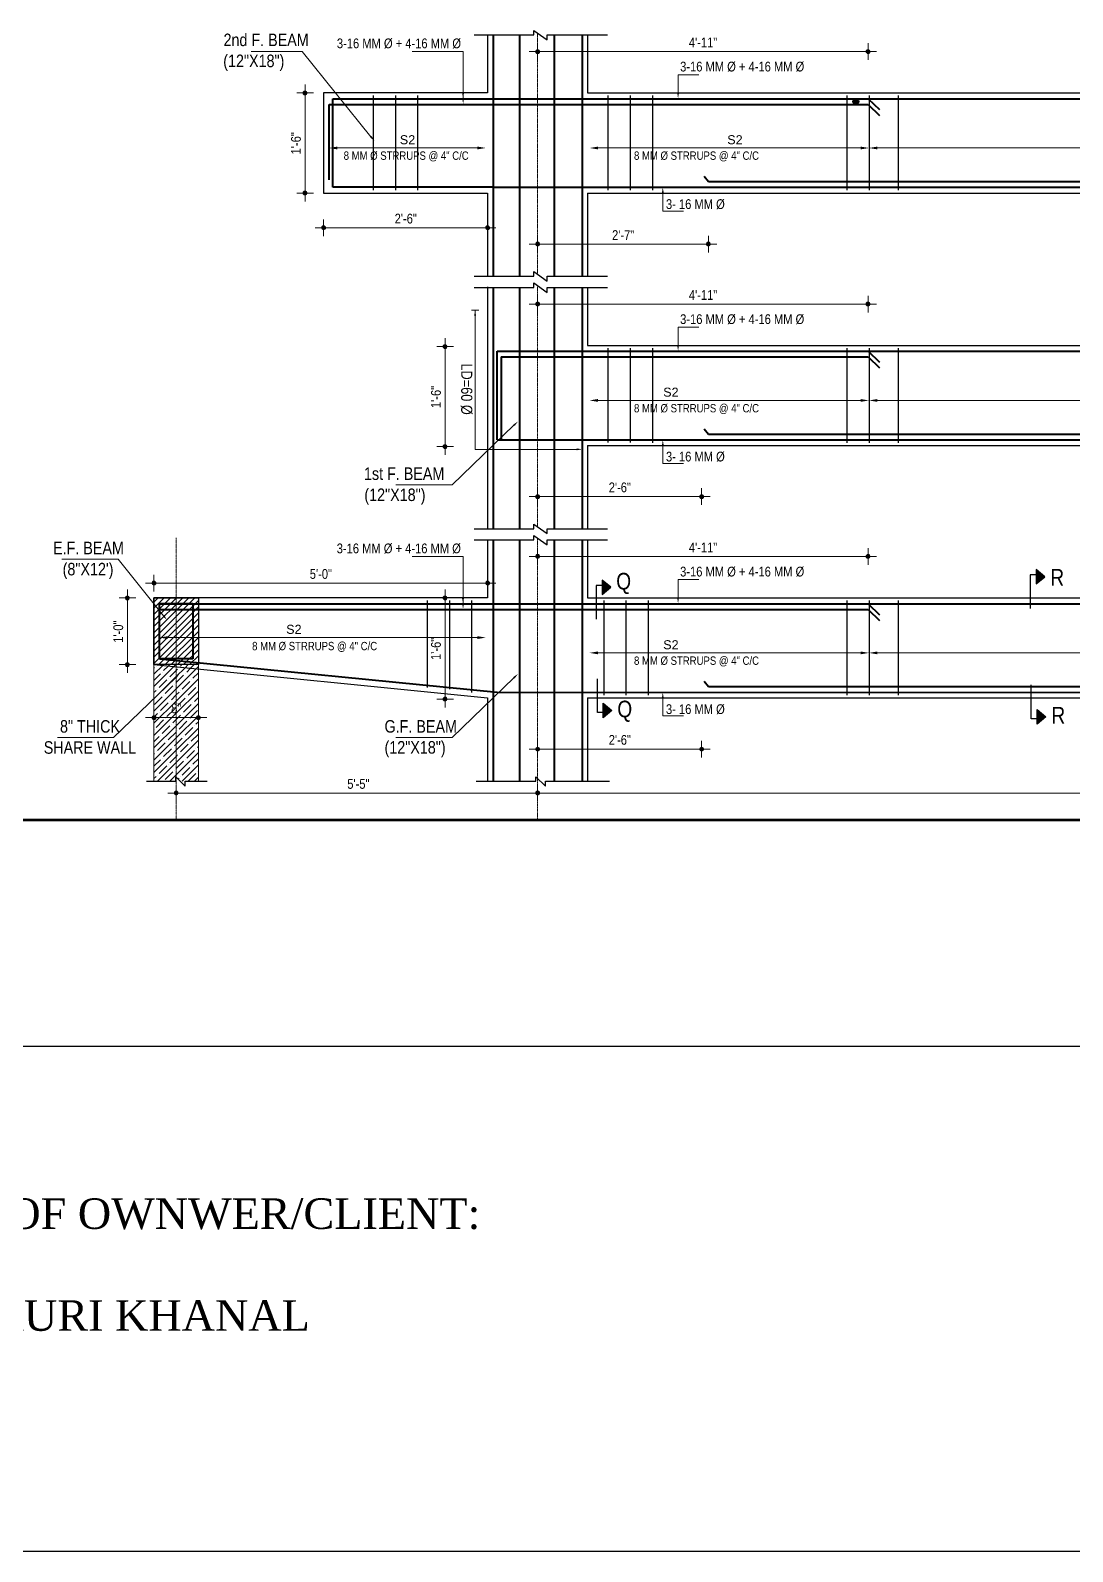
# Model space of a CAD drawing. Header units: inches. Extents: x 57837 to 133168, y 6972 to 27776.
# Drawn here: x 62897 to 63647, y 12805 to 13900 of the extents above; entities that cross this region are included whole.
import ezdxf

# ---------------------------------------------------------------- set-up
doc = ezdxf.new("R2010")
doc.units = ezdxf.units.IN
doc.header["$MEASUREMENT"] = 0
doc.linetypes.add('CENTER', pattern=[2, 1.25, -0.25, 0.25, -0.25])
doc.linetypes.add('CENTER2', pattern=[1.125, 0.75, -0.125, 0.125, -0.125])
for name, color, linetype, lineweight in [('CENTER', 9, 'CENTER', 5), ('DIM', 2, 'Continuous', 13), ('HACTH', 153, 'Continuous', 5), ('ROD', 1, 'Continuous', 40), ('STIRRUPS', 4, 'Continuous', 30)]:
    doc.layers.add(name, color=color, linetype=linetype, lineweight=lineweight)
for name, color, linetype in [('elevation', 3, 'Continuous'), ('text', 255, 'Continuous'), ('walls', 32, 'Continuous')]:
    doc.layers.add(name, color=color, linetype=linetype)
doc.styles.add('Arial', font='arial.ttf', dxfattribs={"height": 6.5})
doc.styles.get("Standard").update_dxf_attribs({"font": 'ARIALN.TTF', "height": 7})

msp = doc.modelspace()

# ---------------------------------------------------------------- hatches: boundary and pattern name
at = {"lineweight": 13}
h = msp.add_hatch(color=256, dxfattribs=at)
edge = h.paths.add_edge_path()
edge.add_arc((63262.1, 13885.1), 1.42, 180, 540)
h = msp.add_hatch(color=256, dxfattribs=at)
edge = h.paths.add_edge_path()
edge.add_arc((63500, 13885.1), 1.42, 0, 360)
h = msp.add_hatch(color=256, dxfattribs=at)
edge = h.paths.add_edge_path()
edge.add_arc((63094.7, 13855.3), 1.42, 90, 450)
h = msp.add_hatch(color=256, dxfattribs=at)
edge = h.paths.add_edge_path()
edge.add_arc((63094.7, 13783.3), 1.42, -90, 270)
h = msp.add_hatch(color=256, dxfattribs=at)
edge = h.paths.add_edge_path()
edge.add_arc((63108, 13758.3), 1.42, 180, 540)
h = msp.add_hatch(color=256, dxfattribs=at)
edge = h.paths.add_edge_path()
edge.add_arc((63226.1, 13758.3), 1.42, 0, 360)
h = msp.add_hatch(color=256, dxfattribs=at)
edge = h.paths.add_edge_path()
edge.add_arc((63262.1, 13746.5), 1.42, 180, 540)
h = msp.add_hatch(color=256, dxfattribs=at)
edge = h.paths.add_edge_path()
edge.add_arc((63385, 13746.5), 1.42, 0, 360)
h = msp.add_hatch(color=256, dxfattribs=at)
edge = h.paths.add_edge_path()
edge.add_arc((63262.1, 13703.4), 1.42, 180, 540)
h = msp.add_hatch(color=256, dxfattribs=at)
edge = h.paths.add_edge_path()
edge.add_arc((63500, 13703.4), 1.42, 0, 360)
h = msp.add_hatch(color=256, dxfattribs=at)
edge = h.paths.add_edge_path()
edge.add_arc((63195.5, 13672.8), 1.42, 90, 450)
h = msp.add_hatch(color=256, dxfattribs=at)
edge = h.paths.add_edge_path()
edge.add_arc((63195.5, 13600.8), 1.42, -90, 270)
h = msp.add_hatch(color=256, dxfattribs=at)
edge = h.paths.add_edge_path()
edge.add_arc((63262.1, 13564.8), 1.42, 180, 540)
h = msp.add_hatch(color=256, dxfattribs=at)
edge = h.paths.add_edge_path()
edge.add_arc((63380.2, 13564.8), 1.42, 0, 360)
h = msp.add_hatch(color=256, dxfattribs=at)
edge = h.paths.add_edge_path()
edge.add_arc((63262.1, 13521.7), 1.42, 180, 540)
h = msp.add_hatch(color=256, dxfattribs=at)
edge = h.paths.add_edge_path()
edge.add_arc((63500, 13521.7), 1.42, 0, 360)
h = msp.add_hatch(color=256, dxfattribs=at)
edge = h.paths.add_edge_path()
edge.add_arc((62985.9, 13502.5), 1.42, 180, 540)
h = msp.add_hatch(color=256, dxfattribs=at)
edge = h.paths.add_edge_path()
edge.add_arc((63226.1, 13502.5), 1.42, 0, 360)
h = msp.add_hatch(color=256, dxfattribs=at)
edge = h.paths.add_edge_path()
edge.add_arc((62966.8, 13491.9), 1.42, 90, 450)
h = msp.add_hatch(color=256, dxfattribs=at)
edge = h.paths.add_edge_path()
edge.add_arc((63195.5, 13491.9), 1.42, 90, 450)
h = msp.add_hatch(color=256, dxfattribs=at)
edge = h.paths.add_edge_path()
edge.add_arc((62966.8, 13443.9), 1.42, -90, 270)
h = msp.add_hatch(color=256, dxfattribs=at)
edge = h.paths.add_edge_path()
edge.add_arc((63195.5, 13419), 1.42, -90, 270)
h = msp.add_hatch(color=256, dxfattribs=at)
edge = h.paths.add_edge_path()
edge.add_arc((62985.9, 13405.7), 1.42, 180, 540)
h = msp.add_hatch(color=256, dxfattribs=at)
edge = h.paths.add_edge_path()
edge.add_arc((63017.9, 13405.7), 1.42, 0, 360)
h = msp.add_hatch(color=256, dxfattribs=at)
edge = h.paths.add_edge_path()
edge.add_arc((63262.1, 13383), 1.42, 180, 540)
h = msp.add_hatch(color=256, dxfattribs=at)
edge = h.paths.add_edge_path()
edge.add_arc((63380.2, 13383), 1.42, 0, 360)
h = msp.add_hatch(color=256, dxfattribs=at)
edge = h.paths.add_edge_path()
edge.add_arc((63001.9, 13351.4), 1.42, 180, 540)
h = msp.add_hatch(color=256, dxfattribs=at)
edge = h.paths.add_edge_path()
edge.add_arc((63262.1, 13351.4), 1.42, 180, 540)
h = msp.add_hatch(color=256, dxfattribs=at)
edge = h.paths.add_edge_path()
edge.add_arc((63262.1, 13351.4), 1.42, 0, 360)
at = {"layer": 'HACTH'}
h = msp.add_hatch(color=256, dxfattribs=at)
edge = h.paths.add_edge_path()
edge.add_arc((63491.2, 13849.1), 2.08, 0, 360)
at = {"layer": 'text'}
for points in [[(63627.2, 13507.1), (63621, 13512.3), (63621, 13501.9)], [(63314.8, 13499.5), (63308.6, 13504.7), (63308.6, 13494.2)], [(63315.6, 13410.8), (63309.3, 13405.6), (63309.3, 13416)], [(63628, 13406.3), (63621.8, 13401.1), (63621.8, 13411.5)]]:
    msp.add_hatch(color=256, dxfattribs=at).paths.add_polyline_path(points)

# ---------------------------------------------------------------- linework, layer by layer
for p, q in [((63226.1, 13897.5), (63226.1, 13855.3)), ((63226.1, 13897.5), (63226.1, 13855.3)), ((63226.1, 13897.1), (63226.1, 13855.3)), ((63298.1, 13897.1), (63298.1, 13855.3)), ((63226.1, 13855.3), (63108, 13855.3)), ((63108, 13855.3), (63108, 13783.3)), ((63298.1, 13855.3), (63346, 13855.3)), ((63346, 13855.3), (64017.2, 13855.3)), ((63108, 13783.3), (63226.1, 13783.3)), ((63226.1, 13783.3), (63226.1, 13723.5)), ((63298.1, 13783.3), (64017.2, 13783.3)), ((63298.1, 13783.3), (63298.1, 13723.5)), ((63226.1, 13715.7), (63226.1, 13673.6)), ((63226.1, 13715.7), (63226.1, 13673.6)), ((63226.1, 13715.3), (63226.1, 13673.6)), ((63226.1, 13715.3), (63226.1, 13541.7)), ((63298.1, 13715.3), (63298.1, 13673.6)), ((63298.1, 13673.6), (63346, 13673.6)), ((63346, 13673.6), (64017.2, 13673.6)), ((63298.1, 13601.6), (64017.2, 13601.6)), ((63298.1, 13601.6), (63298.1, 13541.7)), ((63226.1, 13534), (63226.1, 13491.9)), ((63226.1, 13534), (63226.1, 13491.9)), ((63226.1, 13533.6), (63226.1, 13491.9)), ((63298.1, 13533.6), (63298.1, 13491.9)), ((62985.9, 13488.9), (62988.9, 13491.9)), ((62985.9, 13484.5), (62993.3, 13491.9)), ((62985.9, 13480), (62997.8, 13491.9)), ((62985.9, 13475.6), (63002.2, 13491.9)), ((62985.9, 13471.2), (63006.6, 13491.9)), ((62985.9, 13466.8), (63011, 13491.9)), ((62985.9, 13462.4), (63015.4, 13491.9)), ((62985.9, 13491.9), (63017.9, 13491.9)), ((62985.9, 13443.9), (62985.9, 13491.9)), ((63226.1, 13491.9), (62985.9, 13491.9)), ((62985.9, 13491.9), (62985.9, 13443.9)), ((62985.9, 13457.9), (63017.9, 13489.9)), ((63017.9, 13491.9), (63017.9, 13443.9)), ((63298.1, 13491.9), (63346, 13491.9)), ((63346, 13491.9), (64017.2, 13491.9)), ((62985.9, 13453.5), (63017.9, 13485.5)), ((62985.9, 13449.1), (63017.9, 13481.1)), ((62985.9, 13444.7), (63017.9, 13476.7)), ((62989.5, 13443.9), (63017.9, 13472.3)), ((62994, 13443.9), (63017.9, 13467.8)), ((62998.4, 13443.9), (63017.9, 13463.4)), ((63002.8, 13443.9), (63017.9, 13459)), ((63007.2, 13443.9), (63017.9, 13454.6)), ((63011.6, 13443.9), (63017.9, 13450.2)), ((63016.1, 13443.9), (63017.9, 13445.7)), ((62985.9, 13443.9), (63226.1, 13419.9)), ((63017.9, 13443.9), (62985.9, 13443.9)), ((63226.1, 13419.9), (63226.1, 13360)), ((63298.1, 13419.9), (64017.2, 13419.9)), ((63298.1, 13419.9), (63298.1, 13360)), ((62687.6, 13169.3), (66012, 13169.3))]:
    msp.add_line(p, q)
at = {"lineweight": 13}
for p, q in [((63268.1, 13885.1), (63256.1, 13885.1)), ((63262.1, 13879.1), (63262.1, 13891.1)), ((63494, 13885.1), (63506, 13885.1)), ((63500, 13891.1), (63500, 13879.1)), ((63094.7, 13849.3), (63094.7, 13861.3)), ((63088.7, 13855.3), (63100.7, 13855.3)), ((63094.7, 13789.3), (63094.7, 13777.3)), ((63100.7, 13783.3), (63088.7, 13783.3)), ((63108, 13752.3), (63108, 13764.3)), ((63226.1, 13764.3), (63226.1, 13752.3)), ((63114, 13758.3), (63102, 13758.3)), ((63220.1, 13758.3), (63232.1, 13758.3)), ((63262.1, 13740.5), (63262.1, 13752.5)), ((63385, 13752.5), (63385, 13740.5)), ((63268.1, 13746.5), (63256.1, 13746.5)), ((63379, 13746.5), (63391, 13746.5)), ((63262.1, 13697.4), (63262.1, 13709.4)), ((63500, 13709.4), (63500, 13697.4)), ((63268.1, 13703.4), (63256.1, 13703.4)), ((63494, 13703.4), (63506, 13703.4)), ((63195.5, 13666.8), (63195.5, 13678.8)), ((63189.5, 13672.8), (63201.5, 13672.8)), ((63201.5, 13600.8), (63189.5, 13600.8)), ((63195.5, 13606.8), (63195.5, 13594.8)), ((63262.1, 13558.8), (63262.1, 13570.8)), ((63380.2, 13570.8), (63380.2, 13558.8)), ((63268.1, 13564.8), (63256.1, 13564.8)), ((63374.2, 13564.8), (63386.2, 13564.8)), ((63268.1, 13521.7), (63256.1, 13521.7)), ((63262.1, 13515.7), (63262.1, 13527.7)), ((63494, 13521.7), (63506, 13521.7)), ((63500, 13527.7), (63500, 13515.7)), ((62991.9, 13502.5), (62979.9, 13502.5)), ((62985.9, 13496.5), (62985.9, 13508.5)), ((63220.1, 13502.5), (63232.1, 13502.5)), ((63226.1, 13508.5), (63226.1, 13496.5)), ((62960.8, 13491.9), (62972.8, 13491.9)), ((62966.8, 13485.9), (62966.8, 13497.9)), ((63189.5, 13491.9), (63201.5, 13491.9)), ((63195.5, 13485.9), (63195.5, 13497.9)), ((62966.8, 13449.9), (62966.8, 13437.9)), ((62972.8, 13443.9), (62960.8, 13443.9)), ((63195.5, 13425), (63195.5, 13413)), ((63201.5, 13419), (63189.5, 13419)), ((62991.9, 13405.7), (62979.9, 13405.7)), ((62985.9, 13399.7), (62985.9, 13411.7)), ((63011.9, 13405.7), (63023.9, 13405.7)), ((63017.9, 13411.7), (63017.9, 13399.7)), ((63268.1, 13383), (63256.1, 13383)), ((63262.1, 13377), (63262.1, 13389)), ((63374.2, 13383), (63386.2, 13383)), ((63380.2, 13389), (63380.2, 13377)), ((63007.9, 13351.4), (62995.9, 13351.4)), ((63001.9, 13345.4), (63001.9, 13357.4)), ((63268.1, 13351.4), (63256.1, 13351.4)), ((63256.1, 13351.4), (63268.1, 13351.4)), ((63262.1, 13345.4), (63262.1, 13357.4)), ((63262.1, 13357.4), (63262.1, 13345.4))]:
    msp.add_line(p, q, dxfattribs=at)
at = {"color": 6, "lineweight": 53}
msp.add_line((62870.6, 13332.2), (65721.2, 13332.2), dxfattribs=at)
at = {"color": 1}
msp.add_line((66012, 12805.5), (62687.6, 12805.5), dxfattribs=at)
at = {"lineweight": 13}
for centre in [(63262.1, 13885.1), (63500, 13885.1), (63094.7, 13855.3), (63094.7, 13783.3), (63108, 13758.3), (63226.1, 13758.3), (63262.1, 13746.5), (63385, 13746.5), (63262.1, 13703.4), (63500, 13703.4), (63195.5, 13672.8), (63195.5, 13600.8), (63262.1, 13564.8), (63380.2, 13564.8), (63262.1, 13521.7), (63500, 13521.7), (62985.9, 13502.5), (63226.1, 13502.5), (62966.8, 13491.9), (63195.5, 13491.9), (62966.8, 13443.9), (63195.5, 13419), (62985.9, 13405.7), (63017.9, 13405.7), (63262.1, 13383), (63380.2, 13383), (63001.9, 13351.4), (63262.1, 13351.4), (63262.1, 13351.4)]:
    msp.add_circle(centre, 1.42, dxfattribs=at)
at = {"layer": 'CENTER', "linetype": 'CENTER2', "lineweight": 5}
for p, q in [((63262.1, 13898.4), (63262.1, 13724.8)), ((63262.1, 13716.7), (63262.1, 13543.1)), ((63001.9, 13535.1), (63001.9, 13332.4)), ((63262.1, 13535), (63262.1, 13332.2))]:
    msp.add_line(p, q, dxfattribs=at)
at = {"layer": 'DIM', "ltscale": 3}
for p, q in [((63092.5, 13885.1), (63055.9, 13885.1)), ((63142.1, 13823.8), (63092.5, 13885.1)), ((63208.5, 13885.1), (63171.8, 13885.1)), ((63208.5, 13885.1), (63171.8, 13885.1)), ((63208.4, 13855.2), (63208.5, 13885.1)), ((63208.5, 13851.4), (63208.5, 13885.1)), ((63352.2, 13783.4), (63352.2, 13770.3)), ((63352.2, 13770.3), (63367.1, 13770.3)), ((63214.6, 13699), (63219.8, 13699)), ((63217.1, 13598.8), (63217.1, 13699)), ((63217.1, 13695), (63217.1, 13685.9)), ((63290.1, 13598.8), (63217.1, 13598.8)), ((63352.2, 13601.6), (63352.2, 13588.6)), ((63352.2, 13588.6), (63367.1, 13588.6)), ((63208.4, 13521.7), (63171.8, 13521.7)), ((63208.4, 13521.7), (63171.8, 13521.7)), ((63208.4, 13487.9), (63208.4, 13521.7)), ((63208.4, 13491.7), (63208.4, 13521.7)), ((63352.2, 13419.9), (63352.2, 13406.9)), ((63352.2, 13406.9), (63367.1, 13406.9))]:
    msp.add_line(p, q, dxfattribs=at)
at = {"layer": 'DIM'}
for p, q in [((63266.1, 13885.1), (63496, 13885.1)), ((63094.7, 13851.3), (63094.7, 13787.3)), ((63222.1, 13758.3), (63112, 13758.3)), ((63266.1, 13746.5), (63381, 13746.5)), ((63266.1, 13703.4), (63496, 13703.4)), ((63195.5, 13668.8), (63195.5, 13604.8)), ((63266.1, 13564.8), (63376.2, 13564.8)), ((63266.1, 13521.7), (63496, 13521.7)), ((62989.9, 13502.5), (63222.1, 13502.5)), ((62966.8, 13487.9), (62966.8, 13447.9)), ((63195.5, 13487.9), (63195.5, 13423)), ((62989.9, 13405.7), (63013.9, 13405.7)), ((63266.1, 13383), (63376.2, 13383)), ((63005.9, 13351.4), (63258.1, 13351.4)), ((64049.2, 13351.4), (63266.1, 13351.4))]:
    msp.add_line(p, q, dxfattribs=at)
at = {"layer": 'DIM', "ltscale": 3, "extrusion": (0, 0, -1)}
for p, q in [((63363.2, 13855.4), (63363.2, 13868.4)), ((63363.2, 13868.4), (63378.1, 13868.4)), ((63363.2, 13673.7), (63363.2, 13686.7)), ((63363.2, 13686.7), (63378.1, 13686.7)), ((63363.2, 13492), (63363.2, 13505)), ((63363.2, 13505), (63378.1, 13505))]:
    msp.add_line(p, q, dxfattribs=at)
at = {"layer": 'DIM', "lineweight": 9}
for p, q in [((63218.8, 13815.7), (63118, 13815.7)), ((63305.5, 13815.7), (63494.7, 13815.7)), ((63506.7, 13815.7), (63808.7, 13815.7)), ((63305.5, 13634), (63494.7, 13634)), ((63506.7, 13634), (63808.7, 13634)), ((63218.8, 13463.3), (62995.9, 13463.3)), ((63305.5, 13452.3), (63494.7, 13452.3)), ((63506.7, 13452.3), (63808.7, 13452.3))]:
    msp.add_line(p, q, dxfattribs=at)
at = {"layer": 'DIM', "lineweight": 13}
for p, q in [((63245.1, 13616.1), (63200.5, 13573.2)), ((63200.5, 13573.2), (63160, 13573.2)), ((62960.1, 13519.7), (62919.6, 13519.7)), ((62992.8, 13479), (62960.1, 13519.7)), ((63001.4, 13434.3), (62956.9, 13391.4)), ((63245.1, 13434.4), (63200.5, 13391.5)), ((62956.9, 13391.4), (62916.4, 13391.4)), ((63200.5, 13391.5), (63160, 13391.5))]:
    msp.add_line(p, q, dxfattribs=at)
at = {"layer": 'DIM', "ltscale": 3}
for points in [[(63209.1, 13855.2), (63208.4, 13851.2), (63207.8, 13855.2)], [(63209.1, 13851.4), (63208.5, 13847.4), (63207.8, 13851.4)], [(63142.6, 13824.3), (63144.6, 13820.7), (63141.5, 13823.4)], [(63351.6, 13783.4), (63352.2, 13787.4), (63352.9, 13783.4)], [(63216.4, 13695), (63217.1, 13699), (63217.8, 13695)], [(63290.1, 13599.5), (63294.1, 13598.8), (63290.1, 13598.1)], [(63351.6, 13601.6), (63352.2, 13605.6), (63352.9, 13601.6)], [(63209.1, 13491.7), (63208.4, 13487.7), (63207.7, 13491.7)], [(63209.1, 13487.9), (63208.4, 13483.9), (63207.8, 13487.9)], [(63351.6, 13419.9), (63352.2, 13423.9), (63352.9, 13419.9)]]:
    msp.add_solid(points, dxfattribs=at)
at = {"layer": 'DIM', "ltscale": 3, "extrusion": (0, 0, -1)}
for points in [[(-63362.6, 13855.4), (-63363.2, 13851.4), (-63363.9, 13855.4)], [(-63362.6, 13673.7), (-63363.2, 13669.7), (-63363.9, 13673.7)], [(-63362.6, 13492), (-63363.2, 13488), (-63363.9, 13492)]]:
    msp.add_solid(points, dxfattribs=at)
at = {"layer": 'DIM'}
for points in [[(63118, 13816.7), (63118, 13814.7), (63112, 13815.7)], [(63218.8, 13816.7), (63218.8, 13814.7), (63224.8, 13815.7)], [(63305.5, 13816.7), (63305.5, 13814.7), (63299.5, 13815.7)], [(63494.7, 13816.7), (63494.7, 13814.7), (63500.7, 13815.7)], [(63506.7, 13816.7), (63506.7, 13814.7), (63500.7, 13815.7)], [(63305.5, 13635), (63305.5, 13633), (63299.5, 13634)], [(63494.7, 13635), (63494.7, 13633), (63500.7, 13634)], [(63506.7, 13635), (63506.7, 13633), (63500.7, 13634)], [(62995.9, 13464.3), (62995.9, 13462.3), (62989.9, 13463.3)], [(63218.8, 13464.3), (63218.8, 13462.3), (63224.8, 13463.3)], [(63305.5, 13453.3), (63305.5, 13451.3), (63299.5, 13452.3)], [(63494.7, 13453.3), (63494.7, 13451.3), (63500.7, 13452.3)], [(63506.7, 13453.3), (63506.7, 13451.3), (63500.7, 13452.3)]]:
    msp.add_solid(points, dxfattribs=at)
at = {"layer": 'DIM', "lineweight": 13}
for points in [[(63244.6, 13616.6), (63248, 13618.9), (63245.6, 13615.7)], [(62993.3, 13479.5), (62995.3, 13475.9), (62992.3, 13478.6)], [(63001, 13434.8), (63004.3, 13437.1), (63001.9, 13433.8)], [(63244.6, 13434.9), (63248, 13437.2), (63245.6, 13433.9)]]:
    msp.add_solid(points, dxfattribs=at)
at = {"layer": 'elevation'}
for p, q in [((63226.1, 13897.1), (63226.1, 13855.3)), ((63226.1, 13715.7), (63226.1, 13674)), ((63226.1, 13715.3), (63226.1, 13673.6)), ((63226.1, 13534), (63226.1, 13492.2)), ((63226.1, 13533.6), (63226.1, 13491.9))]:
    msp.add_line(p, q, dxfattribs=at)
at = {"layer": 'HACTH'}
for p, q in [((62985.9, 13443.9), (62985.9, 13360)), ((62985.9, 13437), (62992.2, 13443.2)), ((62985.9, 13428.1), (63000.3, 13442.4)), ((62985.9, 13441.4), (62986.3, 13441.7)), ((62985.9, 13432.5), (62990.7, 13437.3)), ((62985.9, 13419.3), (63001.9, 13435.3)), ((62987.4, 13442.8), (62987.4, 13442.8)), ((62991.8, 13438.4), (62991.8, 13438.4)), ((62992.2, 13443.2), (62992.8, 13443.9)), ((62992.9, 13439.5), (62996.2, 13442.8)), ((62996.2, 13442.8), (62997.3, 13443.9)), ((62997.4, 13435.1), (63001.9, 13439.7)), ((63000.3, 13442.4), (63001.7, 13443.9)), ((63001.9, 13435.3), (63008.3, 13441.6)), ((63001.9, 13426.4), (63016.3, 13440.8)), ((63001.9, 13439.7), (63002.9, 13440.6)), ((63001.9, 13430.9), (63007.3, 13436.2)), ((63004, 13441.7), (63004, 13441.7)), ((63005.1, 13442.8), (63006.1, 13443.9)), ((63008.3, 13441.6), (63010.5, 13443.9)), ((63008.4, 13437.3), (63008.4, 13437.3)), ((63009.5, 13438.4), (63012.3, 13441.2)), ((63012.3, 13441.2), (63014.9, 13443.9)), ((63013.9, 13434), (63017.9, 13438)), ((63016.3, 13440.8), (63017.9, 13442.4)), ((63017.9, 13443.9), (63017.9, 13360)), ((62985.9, 13410.4), (63001.9, 13426.4)), ((62985.9, 13423.7), (62987.4, 13425.2)), ((62988.5, 13426.3), (62988.5, 13426.3)), ((62989.6, 13427.4), (62995.1, 13432.9)), ((62994, 13423), (62999.6, 13428.5)), ((62996.2, 13434), (62996.2, 13434)), ((63000.7, 13429.6), (63000.7, 13429.6)), ((63001.8, 13430.7), (63001.9, 13430.9)), ((63001.9, 13417.6), (63017.9, 13433.6)), ((63001.9, 13408.8), (63017.9, 13424.8)), ((63001.9, 13422), (63004, 13424.1)), ((63005.1, 13425.2), (63005.1, 13425.2)), ((63006.2, 13426.3), (63011.7, 13431.8)), ((63010.6, 13421.8), (63016.1, 13427.4)), ((63012.8, 13432.9), (63012.8, 13432.9)), ((63017.2, 13428.5), (63017.2, 13428.5)), ((62985.9, 13420.2), (62985.9, 13420.2)), ((62985.9, 13420.2), (62985.9, 13419.9)), ((62985.9, 13401.6), (63001.9, 13417.6)), ((62986.3, 13415.2), (62991.8, 13420.7)), ((62990.7, 13410.8), (62996.2, 13416.3)), ((62992.9, 13421.8), (62992.9, 13421.8)), ((62997.4, 13417.4), (62997.4, 13417.4)), ((62998.5, 13418.5), (63001.9, 13422)), ((63001.8, 13413), (63001.8, 13413)), ((63001.9, 13399.9), (63017.9, 13415.9)), ((63002.9, 13414.1), (63008.4, 13419.6)), ((63007.3, 13409.7), (63012.8, 13415.2)), ((63009.5, 13420.7), (63009.5, 13420.7)), ((63013.9, 13416.3), (63013.9, 13416.3)), ((63015, 13417.4), (63017.9, 13420.3)), ((62985.9, 13392.8), (63001.9, 13408.8)), ((62985.9, 13406), (62988.5, 13408.6)), ((62987.4, 13398.6), (62992.9, 13404.2)), ((62989.6, 13409.7), (62989.6, 13409.7)), ((62994, 13405.3), (62994, 13405.3)), ((62995.1, 13406.4), (63000.7, 13411.9)), ((62999.6, 13402), (63001.9, 13404.3)), ((63001.9, 13404.3), (63005.1, 13407.5)), ((63001.9, 13391.1), (63017.9, 13407.1)), ((63004, 13397.5), (63009.5, 13403.1)), ((63006.2, 13408.6), (63006.2, 13408.6)), ((63010.6, 13404.2), (63010.6, 13404.2)), ((63011.7, 13405.3), (63017.2, 13410.8)), ((63016.1, 13400.9), (63017.9, 13402.7)), ((62985.9, 13383.9), (63001.9, 13399.9)), ((62985.9, 13388.3), (62989.6, 13392)), ((62985.9, 13375.1), (63001.9, 13391.1)), ((62986.3, 13397.5), (62986.3, 13397.5)), ((62990.7, 13393.1), (62990.7, 13393.1)), ((62991.8, 13394.2), (62997.4, 13399.8)), ((62996.2, 13389.8), (63001.8, 13395.3)), ((62998.5, 13400.9), (62998.5, 13400.9)), ((63001.9, 13382.2), (63017.9, 13398.2)), ((63001.9, 13386.7), (63006.2, 13390.9)), ((63002.9, 13396.4), (63002.9, 13396.4)), ((63007.3, 13392), (63007.3, 13392)), ((63008.4, 13393.1), (63013.9, 13398.6)), ((63012.8, 13388.7), (63017.9, 13393.8)), ((63015, 13399.8), (63015, 13399.8)), ((62985.9, 13366.2), (63001.9, 13382.2)), ((62985.9, 13379.5), (62986.3, 13379.9)), ((62987.4, 13381), (62987.4, 13381)), ((62988.5, 13382.1), (62994, 13387.6)), ((62992.9, 13377.7), (62998.5, 13383.2)), ((62995.1, 13388.7), (62995.1, 13388.7)), ((62999.6, 13384.3), (62999.6, 13384.3)), ((63000.7, 13385.4), (63001.9, 13386.7)), ((63001.9, 13373.4), (63017.9, 13389.4)), ((63001.9, 13364.6), (63017.9, 13380.6)), ((63004, 13379.9), (63004, 13379.9)), ((63005.1, 13381), (63010.6, 13386.5)), ((63009.5, 13376.5), (63015, 13382.1)), ((63011.7, 13387.6), (63011.7, 13387.6)), ((63016.1, 13383.2), (63016.1, 13383.2)), ((63017.2, 13384.3), (63017.9, 13385)), ((62985.9, 13370.7), (62990.7, 13375.4)), ((62988.5, 13360), (63001.9, 13373.4)), ((62989.6, 13365.5), (62995.1, 13371)), ((62991.8, 13376.5), (62991.8, 13376.5)), ((62996.2, 13372.1), (62996.2, 13372.1)), ((62997.4, 13373.2), (63001.9, 13377.8)), ((63001.8, 13368.8), (63001.9, 13369)), ((63001.9, 13377.8), (63002.9, 13378.8)), ((63001.9, 13369), (63007.3, 13374.3)), ((63006.2, 13360), (63017.9, 13371.7)), ((63006.2, 13364.4), (63011.7, 13369.9)), ((63008.4, 13375.4), (63008.4, 13375.4)), ((63012.8, 13371), (63012.8, 13371)), ((63013.9, 13372.1), (63017.9, 13376.1)), ((62985.9, 13361.8), (62987.4, 13363.3)), ((62988.5, 13364.4), (62988.5, 13364.4)), ((62994, 13361.1), (62999.6, 13366.6)), ((62997.4, 13360), (63001.9, 13364.6)), ((63000.7, 13367.7), (63000.7, 13367.7)), ((63003.4, 13361.6), (63004, 13362.2)), ((63005.1, 13363.3), (63005.1, 13363.3)), ((63010.6, 13360), (63016.1, 13365.5)), ((63015.1, 13360), (63017.9, 13362.9)), ((63017.2, 13366.6), (63017.2, 13366.6))]:
    msp.add_line(p, q, dxfattribs=at)
at = {"layer": 'ROD'}
for p, q in [((63230.1, 13897.1), (63230.1, 13723.5)), ((63249, 13897.2), (63249, 13723.6)), ((63274, 13897.2), (63274, 13723.6)), ((63294.1, 13897.1), (63294.1, 13723.5)), ((63114.7, 13787.5), (63114.7, 13851.2)), ((63114.7, 13851.2), (63500, 13851.2)), ((63235.9, 13851.2), (63235.9, 13851.2)), ((63262.1, 13851.2), (64053.2, 13851.1)), ((63500, 13851.2), (63508.2, 13843.3)), ((63112, 13792.8), (63112, 13847.1)), ((63112, 13847.1), (63500.1, 13847)), ((63500.1, 13847), (63508.3, 13839.1)), ((63230.1, 13787.5), (63114.7, 13787.5)), ((63230.1, 13787.5), (64053.2, 13787.3)), ((63385, 13791.3), (63382, 13795.2)), ((63921.3, 13791.3), (63385, 13791.3)), ((63230.1, 13715.3), (63230.1, 13541.7)), ((63249, 13715.4), (63249, 13541.8)), ((63274, 13715.4), (63274, 13541.8)), ((63294.1, 13715.3), (63294.1, 13541.7)), ((63232.9, 13605.7), (63232.9, 13669.5)), ((63232.9, 13669.5), (63500, 13669.4)), ((63235.9, 13665.3), (63235.8, 13605.7)), ((63235.9, 13669.5), (64053.2, 13669.4)), ((63235.9, 13669.5), (63235.9, 13669.5)), ((63235.9, 13665.3), (63500.1, 13665.3)), ((63500, 13669.4), (63508.2, 13661.6)), ((63500.1, 13665.3), (63508.3, 13657.4)), ((63385, 13609.6), (63382, 13613.4)), ((63921.3, 13609.6), (63385, 13609.6)), ((63232.9, 13605.7), (64053.2, 13605.6)), ((63230.1, 13533.6), (63230.1, 13360)), ((63249, 13533.6), (63249, 13360)), ((63274, 13533.6), (63274, 13360)), ((63294.1, 13533.6), (63294.1, 13360)), ((62989.9, 13487.9), (63013.9, 13487.9)), ((62989.9, 13447.9), (62989.9, 13487.9)), ((62989.9, 13487.7), (63500, 13487.7)), ((62990, 13447.9), (62990, 13487.7)), ((62990, 13487.7), (64053.2, 13487.7)), ((62990, 13487.7), (62990, 13487.7)), ((62990, 13483.6), (63500.1, 13483.6)), ((63013.9, 13487.9), (63013.9, 13447.9)), ((63500, 13487.7), (63508.2, 13479.8)), ((63500.1, 13483.6), (63508.3, 13475.7)), ((62989.9, 13447.9), (63232.9, 13424)), ((63013.9, 13447.9), (62989.9, 13447.9)), ((63232.9, 13424), (64053.2, 13423.8)), ((63385, 13427.8), (63382, 13431.7)), ((63921.3, 13427.8), (63385, 13427.8))]:
    msp.add_line(p, q, dxfattribs=at)
at = {"layer": 'STIRRUPS'}
for p, q in [((63143.7, 13853.4), (63143.7, 13785.4)), ((63159.7, 13853.4), (63159.7, 13785.4)), ((63175.7, 13853.4), (63175.7, 13785.4)), ((63312.7, 13853.4), (63312.7, 13785.4)), ((63328.7, 13853.4), (63328.7, 13785.4)), ((63344.7, 13853.4), (63344.7, 13785.4)), ((63484.7, 13853.4), (63484.7, 13785.4)), ((63484.7, 13853.4), (63484.7, 13785.4)), ((63484.7, 13853.4), (63484.7, 13785.4)), ((63500.7, 13853.4), (63500.7, 13785.4)), ((63500.7, 13853.4), (63500.7, 13785.4)), ((63521.7, 13853.4), (63521.7, 13785.4)), ((63312.7, 13671.7), (63312.7, 13603.7)), ((63328.7, 13671.7), (63328.7, 13603.7)), ((63344.7, 13671.6), (63344.7, 13603.6)), ((63484.7, 13671.6), (63484.7, 13603.6)), ((63484.7, 13671.6), (63484.7, 13603.6)), ((63484.7, 13671.6), (63484.7, 13603.6)), ((63500.7, 13671.6), (63500.7, 13603.6)), ((63500.7, 13671.6), (63500.7, 13603.6)), ((63521.7, 13671.6), (63521.7, 13603.6)), ((63182.6, 13489.9), (63182.6, 13427.3)), ((63198.6, 13489.9), (63198.6, 13426.1)), ((63214.6, 13489.9), (63214.6, 13423.8)), ((63309.7, 13489.9), (63309.7, 13421.9)), ((63325.7, 13489.9), (63325.7, 13421.9)), ((63341.7, 13489.9), (63341.7, 13421.9)), ((63484.7, 13489.9), (63484.7, 13421.9)), ((63484.7, 13489.9), (63484.7, 13421.9)), ((63484.7, 13489.9), (63484.7, 13421.9)), ((63500.7, 13489.9), (63500.7, 13421.9)), ((63500.7, 13489.9), (63500.7, 13421.9)), ((63521.7, 13489.9), (63521.7, 13421.9))]:
    msp.add_line(p, q, dxfattribs=at)
msp.add_circle((63491.2, 13849.1), 2.08, dxfattribs=at)
at = {"layer": 'text'}
for p, q in [((63627.2, 13507.1), (63621, 13512.3)), ((63621, 13512.3), (63621, 13501.9)), ((63306.3, 13500.8), (63304.3, 13500.8)), ((63304.3, 13500.8), (63304.3, 13476.6)), ((63308.6, 13500.8), (63306.3, 13500.8)), ((63314.8, 13499.5), (63308.6, 13504.7)), ((63308.6, 13504.7), (63308.6, 13494.2)), ((63618.7, 13508.5), (63616.7, 13508.5)), ((63616.7, 13508.5), (63616.7, 13484.2)), ((63621, 13508.5), (63618.7, 13508.5)), ((63621, 13501.9), (63627.2, 13507.1)), ((63308.6, 13494.2), (63314.8, 13499.5)), ((63305.1, 13409.4), (63305.1, 13433.6)), ((63617.5, 13404.9), (63617.5, 13429.2)), ((63309.3, 13405.6), (63309.3, 13416)), ((63309.3, 13416), (63315.6, 13410.8)), ((63307.1, 13409.4), (63305.1, 13409.4)), ((63309.3, 13409.4), (63307.1, 13409.4)), ((63315.6, 13410.8), (63309.3, 13405.6)), ((63619.5, 13404.9), (63617.5, 13404.9)), ((63621.8, 13404.9), (63619.5, 13404.9)), ((63621.8, 13401.1), (63621.8, 13411.5)), ((63621.8, 13411.5), (63628, 13406.3)), ((63628, 13406.3), (63621.8, 13401.1))]:
    msp.add_line(p, q, dxfattribs=at)
at = {"layer": 'walls', "color": 6}
for p, q in [((63216.5, 13897.1), (63259.5, 13897.1)), ((63259.5, 13897.1), (63259.5, 13900.3)), ((63259.5, 13900.3), (63269, 13893.5)), ((63269, 13893.5), (63269, 13897.1)), ((63269, 13897.1), (63312.5, 13897.1)), ((63216.5, 13723.5), (63259.5, 13723.5)), ((63259.5, 13723.5), (63259.5, 13726.7)), ((63259.5, 13726.7), (63269, 13719.9)), ((63269, 13719.9), (63269, 13723.5)), ((63269, 13723.5), (63312.5, 13723.5)), ((63216.5, 13715.3), (63259.5, 13715.3)), ((63259.5, 13715.3), (63259.5, 13718.6)), ((63259.5, 13718.6), (63269, 13711.8)), ((63269, 13711.8), (63269, 13715.3)), ((63269, 13715.3), (63312.5, 13715.3)), ((63259.5, 13541.7), (63259.5, 13545)), ((63259.5, 13545), (63269, 13538.2)), ((63216.5, 13541.7), (63259.5, 13541.7)), ((63216.5, 13533.6), (63259.5, 13533.6)), ((63259.5, 13533.6), (63259.5, 13536.9)), ((63259.5, 13536.9), (63269, 13530.1)), ((63269, 13538.2), (63269, 13541.7)), ((63269, 13541.7), (63312.5, 13541.7)), ((63269, 13530.1), (63269, 13533.6)), ((63269, 13533.6), (63312.5, 13533.6)), ((62980.6, 13360), (63001.7, 13360)), ((63001.7, 13360), (63001.7, 13363.2)), ((63001.7, 13363.2), (63008.5, 13356.4)), ((63008.5, 13356.4), (63008.5, 13360)), ((63008.5, 13360), (63024.2, 13360)), ((63217.8, 13360), (63260.9, 13360)), ((63260.9, 13360), (63260.9, 13363.2)), ((63260.9, 13363.2), (63267.7, 13356.4)), ((63267.7, 13356.4), (63267.7, 13360)), ((63267.7, 13360), (63313.9, 13360))]:
    msp.add_line(p, q, dxfattribs=at)

# ---------------------------------------------------------------- texts
at = {"insert": (62774.2, 13059.7), "char_height": 22, "width": 678.268, "attachment_point": 1}
msp.add_mtext('{\\fTimes New Roman|b0|i0|c0|p18;NAME OF OWNWER/CLIENT:\\P\\PMrs. GAURI KHANAL}', dxfattribs=at)
at = {"layer": 'DIM'}
for s, p in [('4\'-11"', (63371, 13888.2)), ('2\'-6"', (63159.2, 13761.4)), ('2\'-7"', (63315.7, 13749.5)), ('4\'-11"', (63371, 13706.4)), ('2\'-6"', (63313.3, 13567.9)), ('4\'-11"', (63371, 13524.7)), ('5\'-0"', (63098.1, 13505.6)), ('8"', (62998.3, 13408.9)), ('2\'-6"', (63313.3, 13386.2)), ('5\'-5"', (63125.1, 13354.5))]:
    msp.add_text(s, height=7, dxfattribs=at).set_placement(p)
for s, p in [('1\'-6"', (63091.6, 13811.1)), ('1\'-6"', (63192.4, 13628.5)), ('1\'-0"', (62963.7, 13459.6)), ('1\'-6"', (63192.4, 13447.2))]:
    msp.add_text(s, height=7, rotation=90, dxfattribs=at).set_placement(p)
at = {"layer": 'DIM', "style": 'Arial'}
for p in [(63162.9, 13818.4), (63398.6, 13818.4), (63352.5, 13636.7), (63081.1, 13466), (63352.5, 13454.9)]:
    msp.add_text('S2', height=6.5, dxfattribs=at).set_placement(p)
at = {"layer": 'text'}
for s, height, p in [('2nd F. BEAM', 9, (63036, 13889)), ('3-16 MM Ø + 4-16 MM Ø', 7, (63117.6, 13887.5)), ('(12"X18")', 9, (63035.8, 13873.9)), ('3-16 MM Ø + 4-16 MM Ø', 7, (63364.7, 13870.8)), ('8 MM Ø STRRUPS @ 4" C/C', 6, (63122.5, 13807.2)), ('8 MM Ø STRRUPS @ 4" C/C', 6, (63331.5, 13807.2)), ('3- 16 MM Ø', 7, (63354.5, 13771.8)), ('3-16 MM Ø + 4-16 MM Ø', 7, (63364.7, 13689)), ('8 MM Ø STRRUPS @ 4" C/C', 6, (63331.5, 13625.4)), ('3- 16 MM Ø', 7, (63354.5, 13590.1)), ('1st F. BEAM', 9, (63137.1, 13576.8)), ('(12"X18")', 9, (63137.4, 13561.6)), ('E.F. BEAM', 9, (62913.3, 13523.3)), ('3-16 MM Ø + 4-16 MM Ø', 7, (63117.5, 13524)), ('(8"X12\')', 9, (62920.2, 13508.1)), ('3-16 MM Ø + 4-16 MM Ø', 7, (63364.7, 13507.3)), ('R', 12, (63631.2, 13500.7)), ('Q', 12, (63318.7, 13497.9)), ('8 MM Ø STRRUPS @ 4" C/C', 6, (63056.6, 13454.2)), ('8 MM Ø STRRUPS @ 4" C/C', 6, (63331.5, 13443.7)), ('Q', 12, (63319.5, 13405.9)), ('3- 16 MM Ø', 7, (63354.5, 13408.3)), ('R', 12, (63632, 13401.4)), ('8" THICK', 9, (62918.3, 13394.9)), ('G.F. BEAM', 9, (63151.9, 13394.9)), ('SHARE WALL', 9, (62906.6, 13379.7)), ('(12"X18")', 9, (63151.9, 13379.8))]:
    msp.add_text(s, height=height, dxfattribs=at).set_placement(p)
msp.add_text('LD=60 Ø', height=8, rotation=270, dxfattribs=at).set_placement((63207.1, 13660.6))

doc.saveas('drawing.dxf')
